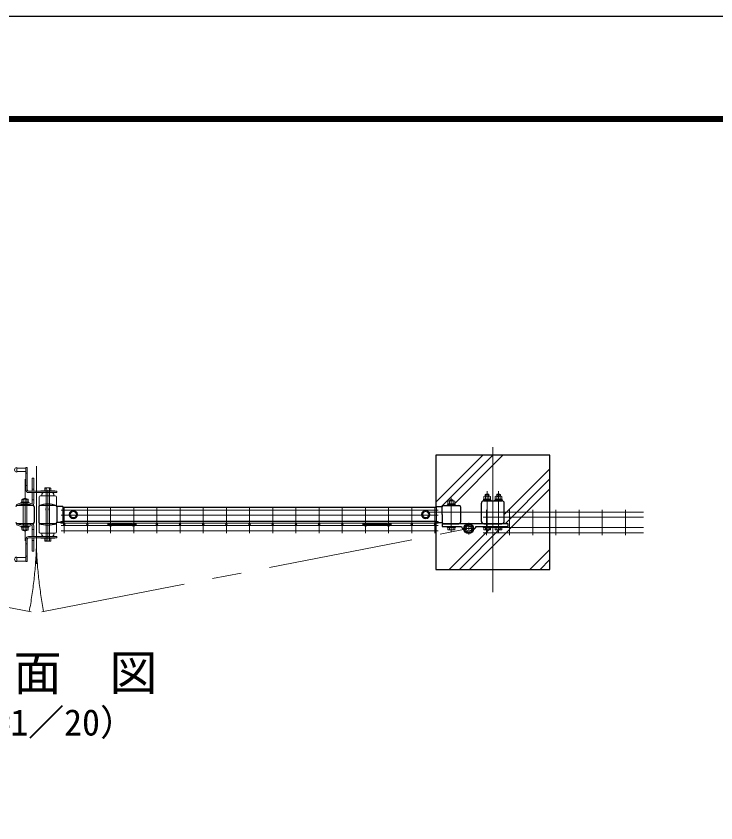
# Model space of a CAD drawing. Units: millimetres, scale not verified. Extents: x -4200 to 4200, y -2970 to 2970.
# Drawn here: x 1134 to 2667, y 1203 to 2970 of the extents above; entities that cross this region are included whole.
import ezdxf
from ezdxf.enums import TextEntityAlignment as Align

# ---------------------------------------------------------------- set-up
doc = ezdxf.new("R2010")
doc.units = ezdxf.units.MM
doc.header["$LTSCALE"] = 10
doc.linetypes.add('USER1', pattern=[50.8, 31.75, -6.35, 6.35, -6.35])
doc.linetypes.add('USER2', pattern=[0.375, 0.25, -0.125])
for name, color, linetype, lineweight in [('0-0_D-STR-TXT', 7, 'Continuous', 13), ('0-2_0', 7, 'Continuous', 25), ('0-5_D-STR1', 1, 'Continuous', 25), ('0-6_D-BMK', 2, 'USER1', 13), ('0-8_D-DCR-HCH', 7, 'Continuous', 13), ('0-9_D-STR3', 3, 'Continuous', 13), ('0-A_LAYER06', 7, 'Continuous', 25), ('0-B_D-STR2', 7, 'Continuous', 13), ('0-C_丁番', 3, 'Continuous', 25), ('0-D_D-STR4', 7, 'Continuous', 25), ('0-F_D-TTL', 7, 'Continuous', 25)]:
    doc.layers.add(name, color=color, linetype=linetype, lineweight=lineweight)
doc.styles.add('ＭＳ ゴシック', font='')
doc.styles.get('ＭＳ ゴシック').set_extended_font_data('MS Gothic')

msp = doc.modelspace()

# ---------------------------------------------------------------- linework, layer by layer
at = {"layer": '0-2_0'}
for radius in [10, 9]:
    msp.add_circle((2125.46, 1847.39), radius, dxfattribs=at)
at = {"layer": '0-2_0', "linetype": 'USER2'}
msp.add_circle((2125.46, 1847.39), 6, dxfattribs=at)
at = {"layer": '0-5_D-STR1'}
for p, q in [((1170.06, 1898.19), (1136.46, 1898.19)), ((1173.26, 1894.99), (1173.26, 1861.39)), ((1183.26, 1894.99), (1183.26, 1861.39)), ((1220.06, 1898.19), (1186.46, 1898.19)), ((1236.26, 1895.64), (1223.19, 1895.64)), ((1223.26, 1894.99), (1223.26, 1861.39)), ((1236.26, 1895.64), (1236.26, 1860.74)), ((2054.26, 1893.69), (1236.26, 1893.69)), ((2054.26, 1895.62), (2054.26, 1860.72)), ((2054.26, 1895.62), (2067.32, 1895.62)), ((2067.26, 1878.19), (2067.26, 1894.99)), ((2070.46, 1898.19), (2104.06, 1898.19)), ((2107.26, 1894.99), (2107.26, 1861.39)), ((2153.26, 1863.29), (2153.26, 1903.09)), ((2158.36, 1908.19), (2198.16, 1908.19)), ((2203.26, 1863.29), (2203.26, 1903.09)), ((2067.26, 1878.19), (2067.26, 1861.39)), ((2178.26, 1882.95), (2178.5, 1883.19)), ((1170.06, 1858.19), (1136.46, 1858.19)), ((1220.06, 1858.19), (1186.46, 1858.19)), ((1236.26, 1860.74), (1223.19, 1860.74)), ((2054.26, 1862.69), (1236.26, 1862.69)), ((2054.26, 1860.72), (2067.33, 1860.72)), ((2070.46, 1858.19), (2104.06, 1858.19)), ((2158.35, 1858.19), (2198.16, 1858.19))]:
    msp.add_line(p, q, dxfattribs=at)
for centre, radius, start, end in [((1136.46, 1894.99), 3.2, 90, 180), ((1170.06, 1894.99), 3.2, 0, 90), ((1186.46, 1894.99), 3.2, 90, 180), ((1220.06, 1894.99), 3.2, 0, 90), ((2070.46, 1894.99), 3.2, 90, 180), ((2104.06, 1894.99), 3.2, 0, 90), ((2158.36, 1903.09), 5.1, 90.00031, 179.99985), ((2198.16, 1903.09), 5.1, 0, 90.00028), ((1136.46, 1861.39), 3.2, 180, 270), ((1170.06, 1861.39), 3.2, 270, 0), ((1186.46, 1861.39), 3.2, 180, 270), ((1220.06, 1861.39), 3.2, 270, 0), ((2070.46, 1861.39), 3.2, 180, 270), ((2104.06, 1861.39), 3.2, 270, 0), ((2158.35, 1863.29), 5.1, 179.99984, 269.99973), ((2198.16, 1863.29), 5.1, 269.9997, 0.00001)]:
    msp.add_arc(centre, radius, start, end, dxfattribs=at)
at = {"layer": '0-6_D-BMK'}
for p, q in [((2178.26, 1708.19), (2178.26, 2058.19)), ((1178.26, 1984.23), (1178.26, 1770.55)), ((1153.26, 1955.77), (1153.26, 1820.61)), ((1203.26, 1819.41), (1203.26, 1932.65)), ((2165.75, 1838.69), (2165.75, 1929.19)), ((2190.75, 1838.69), (2190.75, 1929.19)), ((2087.26, 1915.19), (2087.26, 1839.69)), ((2353.26, 1883.19), (2003.26, 1883.19)), ((2125.46, 1834.59), (2125.46, 1860.19)), ((1166.5, 1665.29), (231.06, 1847.39)), ((1190.27, 1665.16), (2125.46, 1847.39)), ((2112.66, 1847.39), (2138.26, 1847.39))]:
    msp.add_line(p, q, dxfattribs=at)
for centre, start, end in [((213.35, 1842.69), 349.45417, 357.82664), ((2143.16, 1842.69), 182.17317, 190.54584)]:
    msp.add_arc(centre, 965.56, start, end, dxfattribs=at)
at = {"layer": '0-8_D-DCR-HCH'}
for p, q in [((2053.26, 1905.36), (2156.09, 2008.19)), ((2065.61, 1895.62), (2178.18, 2008.19)), ((2090.28, 1898.19), (2200.28, 2008.19)), ((2203.26, 1878.58), (2303.26, 1978.58)), ((2204.96, 1858.19), (2303.26, 1956.49)), ((2127.06, 1758.19), (2303.26, 1934.39)), ((2082.86, 1758.19), (2176.86, 1852.19)), ((2104.96, 1758.19), (2198.96, 1852.19)), ((2259.64, 1758.19), (2303.26, 1801.81)), ((2281.74, 1758.19), (2303.26, 1779.71))]:
    msp.add_line(p, q, dxfattribs=at)
at = {"layer": '0-9_D-STR3'}
for p, q in [((1135.26, 1981.19), (1135.26, 1971.19)), ((1135.26, 1980.19), (1155.26, 1980.19)), ((1155.26, 1981.19), (1155.26, 1932.19)), ((1155.26, 1981.19), (1158.26, 1981.19)), ((1158.26, 1981.19), (1158.26, 1932.19)), ((1135.26, 1972.19), (1155.26, 1972.19)), ((1158.26, 1969.19), (1155.26, 1969.19)), ((1172.26, 1958.19), (1169.26, 1958.19)), ((1169.26, 1929.19), (1169.26, 1958.19)), ((1172.26, 1929.19), (1172.26, 1958.19)), ((1158.26, 1942.19), (1155.26, 1942.19)), ((1161.26, 1929.19), (1223.26, 1929.19)), ((1161.26, 1926.19), (1223.26, 1926.19)), ((1172.26, 1934.19), (1169.26, 1934.19)), ((1169.26, 1926.19), (1169.26, 1902.81)), ((1172.26, 1926.19), (1172.26, 1901.69)), ((1218.26, 1930.19), (1188.26, 1930.19)), ((1188.26, 1930.19), (1188.26, 1929.19)), ((1196.47, 1935.23), (1196.47, 1930.15)), ((1197.86, 1936.63), (1208.66, 1936.63)), ((1199.25, 1935.23), (1199.25, 1930.19)), ((1199.25, 1827.19), (1199.25, 1929.19)), ((1207.26, 1935.23), (1207.26, 1930.19)), ((1207.26, 1827.19), (1207.26, 1929.19)), ((1210.07, 1935.23), (1210.07, 1930.23)), ((1218.26, 1930.19), (1218.26, 1929.19)), ((1223.26, 1926.19), (1223.26, 1929.19)), ((1146.45, 1910.57), (1146.45, 1905.57)), ((1158.65, 1911.98), (1147.85, 1911.98)), ((1149.25, 1912.57), (1149.25, 1911.96)), ((1149.25, 1912.57), (1157.26, 1912.57)), ((1149.25, 1910.57), (1149.25, 1905.54)), ((1149.75, 1912.91), (1149.75, 1911.96)), ((1156.76, 1912.92), (1156.76, 1911.99)), ((1157.26, 1912.57), (1157.26, 1911.99)), ((1157.26, 1910.57), (1157.26, 1905.54)), ((1160.04, 1910.57), (1160.04, 1905.49)), ((1169.26, 1910.19), (1172.26, 1910.19)), ((1184.26, 1916.19), (1184.26, 1898.19)), ((1187.26, 1919.19), (1219.26, 1919.19)), ((1189.76, 1919.19), (1189.76, 1921.19)), ((1216.76, 1919.19), (1216.76, 1921.19)), ((1222.26, 1916.19), (1222.26, 1898.19)), ((2083.26, 1909.19), (2084.26, 1910.19)), ((2083.26, 1908.29), (2083.26, 1909.19)), ((2090.26, 1908.29), (2090.26, 1910.19)), ((2091.26, 1908.29), (2091.26, 1909.19)), ((2156.75, 1908.19), (2156.75, 1909.79)), ((2156.75, 1909.79), (2174.75, 1909.79)), ((2158.05, 1909.79), (2173.45, 1909.79)), ((2158.25, 1911.79), (2158.25, 1917.59)), ((2158.25, 1911.79), (2173.25, 1911.79)), ((2159.98, 1918.29), (2171.52, 1918.29)), ((2161.75, 1922.19), (2162.75, 1923.19)), ((2161.75, 1918.29), (2161.75, 1922.19)), ((2162, 1911.79), (2162, 1917.59)), ((2164.69, 1909.79), (2165.84, 1911.79)), ((2165.38, 1909.79), (2166.53, 1911.79)), ((2168.75, 1918.29), (2168.75, 1923.19)), ((2169.5, 1911.79), (2169.5, 1917.59)), ((2169.75, 1918.29), (2169.75, 1922.19)), ((2173.25, 1911.79), (2173.25, 1917.59)), ((2173.45, 1909.79), (2173.45, 1911.79)), ((2174.75, 1908.19), (2174.75, 1909.79)), ((2181.75, 1908.19), (2181.75, 1909.79)), ((2181.75, 1909.79), (2199.75, 1909.79)), ((2183.05, 1909.79), (2198.45, 1909.79)), ((2183.25, 1911.79), (2183.25, 1917.59)), ((2183.25, 1911.79), (2198.25, 1911.79)), ((2184.98, 1918.29), (2196.52, 1918.29)), ((2186.75, 1922.19), (2187.75, 1923.19)), ((2186.75, 1918.29), (2186.75, 1922.19)), ((2187, 1911.79), (2187, 1917.59)), ((2189.69, 1909.79), (2190.84, 1911.79)), ((2190.38, 1909.79), (2191.53, 1911.79)), ((2193.75, 1918.29), (2193.75, 1923.19)), ((2194.5, 1911.79), (2194.5, 1917.59)), ((2194.75, 1918.29), (2194.75, 1922.19)), ((2198.25, 1911.79), (2198.25, 1917.59)), ((2198.45, 1909.79), (2198.45, 1911.79)), ((2199.75, 1908.19), (2199.75, 1909.79)), ((1136.28, 1898.19), (1134.26, 1900.41)), ((1161.66, 1905.54), (1144.86, 1905.54)), ((1144.86, 1905.54), (1144.86, 1903.94)), ((1144.86, 1903.94), (1161.66, 1903.94)), ((1149.25, 1852.1), (1149.25, 1903.78)), ((1157.26, 1852.1), (1157.26, 1903.78)), ((1161.66, 1905.54), (1161.66, 1903.94)), ((2078.26, 1898.19), (2078.26, 1899.79)), ((2078.26, 1899.79), (2096.26, 1899.79)), ((2096.26, 1898.19), (2078.26, 1898.19)), ((2079.56, 1899.79), (2094.96, 1899.79)), ((2079.76, 1901.79), (2079.76, 1907.59)), ((2079.76, 1901.79), (2094.76, 1901.79)), ((2081.48, 1908.29), (2093.02, 1908.29)), ((2083.51, 1901.79), (2083.51, 1907.59)), ((2086.19, 1899.79), (2087.34, 1901.79)), ((2086.88, 1899.79), (2088.03, 1901.79)), ((2091.01, 1901.79), (2091.01, 1907.59)), ((2094.76, 1901.79), (2094.76, 1907.59)), ((2094.96, 1899.79), (2094.96, 1901.79)), ((2096.26, 1898.19), (2096.26, 1899.79)), ((2174.75, 1908.19), (2156.75, 1908.19)), ((2199.75, 1908.19), (2181.75, 1908.19)), ((1259.26, 1885.92), (1252.26, 1881.88)), ((1252.26, 1881.88), (1252.26, 1874.46)), ((1259.26, 1870.42), (1252.26, 1874.46)), ((1259.26, 1885.92), (1266.26, 1881.88)), ((1259.26, 1870.42), (1266.26, 1874.46)), ((1266.26, 1881.88), (1266.26, 1874.46)), ((2031.25, 1885.92), (2024.25, 1881.88)), ((2024.25, 1881.88), (2024.25, 1874.46)), ((2031.25, 1870.42), (2024.25, 1874.46)), ((2031.25, 1885.92), (2038.25, 1881.88)), ((2031.25, 1870.42), (2038.25, 1874.46)), ((2038.25, 1881.88), (2038.25, 1874.46)), ((1136.28, 1857.69), (1134.26, 1855.47)), ((1184.26, 1840.19), (1184.26, 1858.19)), ((1222.26, 1840.19), (1222.26, 1858.19)), ((1334.31, 1857.58), (1335.35, 1858.79)), ((1334.31, 1857.58), (1339.02, 1853.52)), ((1335.35, 1858.79), (1340.06, 1854.74)), ((1343.94, 1856.57), (1341.96, 1854.76)), ((1345.02, 1856.99), (1347.52, 1856.99)), ((1347.52, 1858.79), (1384.52, 1858.79)), ((1347.52, 1856.99), (1347.52, 1858.79)), ((1384.52, 1856.99), (1347.52, 1856.99)), ((1351.02, 1856.99), (1351.02, 1855.39)), ((1381.02, 1856.99), (1381.02, 1855.39)), ((1384.52, 1856.99), (1384.52, 1858.79)), ((1384.52, 1856.99), (1387.02, 1856.99)), ((1388.1, 1856.57), (1390.08, 1854.76)), ((1396.69, 1858.79), (1391.98, 1854.74)), ((1397.73, 1857.58), (1393.02, 1853.52)), ((1397.73, 1857.58), (1396.69, 1858.79)), ((1892.78, 1857.58), (1893.82, 1858.79)), ((1892.78, 1857.58), (1897.49, 1853.52)), ((1893.82, 1858.79), (1898.53, 1854.74)), ((1902.41, 1856.57), (1900.43, 1854.76)), ((1903.49, 1856.99), (1905.99, 1856.99)), ((1905.99, 1858.79), (1942.99, 1858.79)), ((1905.99, 1856.99), (1905.99, 1858.79)), ((1942.99, 1856.99), (1905.99, 1856.99)), ((1909.49, 1856.99), (1909.49, 1855.39)), ((1939.49, 1856.99), (1939.49, 1855.39)), ((1942.99, 1856.99), (1942.99, 1858.79)), ((1942.99, 1856.99), (1945.49, 1856.99)), ((1946.57, 1856.57), (1948.55, 1854.76)), ((1955.16, 1858.79), (1950.45, 1854.74)), ((1956.2, 1857.58), (1951.49, 1853.52)), ((1956.2, 1857.58), (1955.16, 1858.79)), ((1144.86, 1851.95), (1161.66, 1851.95)), ((1146.45, 1845.31), (1146.45, 1850.31)), ((1158.65, 1843.91), (1147.85, 1843.91)), ((1149.25, 1845.31), (1149.25, 1850.35)), ((1149.25, 1843.31), (1149.25, 1843.92)), ((1149.25, 1843.31), (1157.26, 1843.31)), ((1149.75, 1842.97), (1149.75, 1843.92)), ((1156.76, 1842.96), (1156.76, 1843.9)), ((1157.26, 1845.31), (1157.26, 1850.35)), ((1157.26, 1843.31), (1157.26, 1843.9)), ((1160.04, 1845.31), (1160.04, 1850.4)), ((1161.66, 1850.35), (1161.66, 1851.95)), ((1169.26, 1830.19), (1169.26, 1853.07)), ((1169.26, 1845.69), (1172.26, 1845.69)), ((1172.26, 1830.19), (1172.26, 1854.19)), ((1345.02, 1855.39), (1343.04, 1853.58)), ((1345.02, 1855.39), (1387.02, 1855.39)), ((1387.02, 1855.39), (1389, 1853.58)), ((1903.49, 1855.39), (1901.51, 1853.58)), ((1903.49, 1855.39), (1945.49, 1855.39)), ((1945.49, 1855.39), (1947.47, 1853.58)), ((2078.26, 1852.19), (2096.26, 1852.19)), ((2078.26, 1850.19), (2078.26, 1852.19)), ((2078.26, 1850.19), (2096.26, 1850.19)), ((2079.76, 1845.77), (2079.76, 1850.19)), ((2079.76, 1850.19), (2094.76, 1850.19)), ((2081.63, 1844.69), (2092.88, 1844.69)), ((2083.5, 1845.77), (2083.5, 1850.19)), ((2091.01, 1845.77), (2091.01, 1850.19)), ((2094.76, 1845.77), (2094.76, 1850.19)), ((2096.26, 1850.19), (2096.26, 1852.19)), ((2156.75, 1852.19), (2174.75, 1852.19)), ((2156.75, 1850.19), (2156.75, 1852.19)), ((2156.75, 1850.19), (2174.75, 1850.19)), ((2158.25, 1845.77), (2158.25, 1850.19)), ((2158.25, 1850.19), (2173.25, 1850.19)), ((2160.13, 1844.69), (2171.38, 1844.69)), ((2162, 1845.77), (2162, 1850.19)), ((2169.51, 1845.77), (2169.51, 1850.19)), ((2173.25, 1845.77), (2173.25, 1850.19)), ((2174.75, 1850.19), (2174.75, 1852.19)), ((2181.75, 1852.19), (2199.75, 1852.19)), ((2181.75, 1850.19), (2181.75, 1852.19)), ((2181.75, 1850.19), (2199.75, 1850.19)), ((2183.25, 1845.77), (2183.25, 1850.19)), ((2183.25, 1850.19), (2198.25, 1850.19)), ((2185.13, 1844.69), (2196.38, 1844.69)), ((2187, 1845.77), (2187, 1850.19)), ((2194.51, 1845.77), (2194.51, 1850.19)), ((2198.25, 1845.77), (2198.25, 1850.19)), ((2199.75, 1850.19), (2199.75, 1852.19)), ((1155.26, 1775.69), (1155.26, 1824.69)), ((1158.26, 1775.19), (1158.26, 1824.19)), ((1161.26, 1830.19), (1223.26, 1830.19)), ((1161.26, 1827.19), (1223.26, 1827.19)), ((1169.26, 1827.19), (1169.26, 1797.69)), ((1172.26, 1821.69), (1169.26, 1821.69)), ((1172.26, 1827.19), (1172.26, 1797.69)), ((1187.26, 1837.19), (1219.26, 1837.19)), ((1188.26, 1826.19), (1188.26, 1827.19)), ((1218.26, 1826.19), (1188.26, 1826.19)), ((1189.76, 1837.19), (1189.76, 1835.19)), ((1196.47, 1821.16), (1196.47, 1826.24)), ((1199.25, 1821.16), (1199.25, 1826.19)), ((1207.26, 1821.16), (1207.26, 1826.19)), ((1210.07, 1821.16), (1210.07, 1826.16)), ((1216.76, 1837.19), (1216.76, 1835.19)), ((1218.26, 1826.19), (1218.26, 1827.19)), ((1223.26, 1830.19), (1223.26, 1827.19)), ((1158.26, 1814.19), (1155.26, 1814.19)), ((1197.86, 1819.75), (1208.66, 1819.75)), ((1135.26, 1775.19), (1135.26, 1785.19)), ((1158.26, 1787.19), (1155.26, 1787.19)), ((1172.26, 1797.69), (1169.26, 1797.69)), ((1135.26, 1784.19), (1155.26, 1784.19)), ((1135.26, 1776.19), (1155.26, 1776.19)), ((1155.26, 1775.19), (1158.26, 1775.19))]:
    msp.add_line(p, q, dxfattribs=at)
for points in [[(2083.26, 1909.19), (2091.26, 1909.19), (2090.26, 1910.19)], [(2084.26, 1908.29), (2084.26, 1910.19), (2090.26, 1910.19)], [(2158.05, 1909.79), (2158.05, 1911.79), (2173.45, 1911.79)], [(2161.75, 1922.19), (2169.75, 1922.19), (2168.75, 1923.19)], [(2162.75, 1918.29), (2162.75, 1923.19), (2168.75, 1923.19)], [(2183.05, 1909.79), (2183.05, 1911.79), (2198.45, 1911.79)], [(2186.75, 1922.19), (2194.75, 1922.19), (2193.75, 1923.19)], [(2187.75, 1918.29), (2187.75, 1923.19), (2193.75, 1923.19)], [(2079.56, 1899.79), (2079.56, 1901.79), (2094.96, 1901.79)], [(1161.66, 1850.35), (1144.86, 1850.35), (1144.86, 1851.95)]]:
    msp.add_lwpolyline(points, dxfattribs=at)
for centre, radius in [((1259.26, 1878.17), 9), ((1259.26, 1878.17), 6.71), ((2031.25, 1878.17), 9), ((2031.25, 1878.17), 6.71)]:
    msp.add_circle(centre, radius, dxfattribs=at)
for centre, radius, start, end in [((1135.26, 1976.19), 5, 90.00001, 270), ((1161.26, 1932.19), 6, 180.00001, 269.99995), ((1161.26, 1932.19), 3, 180.00001, 270), ((1194.76, 1921.19), 5, 90.00001, 179.99999), ((1197.86, 1935.25), 1.39, 359.29981, 180.701), ((1203.25, 1930.22), 6.41, 51.35043, 128.64746), ((1208.66, 1935.23), 1.4, 0.08393, 179.91606), ((1211.76, 1921.19), 5, 0, 90), ((1147.85, 1910.57), 1.4, 0.08393, 179.91608), ((1153.26, 1907.57), 6.41, 51.35253, 128.64959), ((1153.26, 1905.57), 6.41, 51.35253, 128.64959), ((1158.65, 1910.59), 1.39, 359.29901, 180.70018), ((1187.26, 1916.19), 3, 90, 180.00001), ((1219.26, 1916.19), 3, 0, 90), ((2160.13, 1915.45), 2.85, 48.83491, 131.16509), ((2165.75, 1907.9), 10.39, 68.85295, 111.14705), ((2171.38, 1915.45), 2.85, 48.86505, 131.13495), ((2185.13, 1915.45), 2.85, 48.83491, 131.16509), ((2190.75, 1907.9), 10.39, 68.85295, 111.14705), ((2196.38, 1915.45), 2.85, 48.86505, 131.13495), ((1153.26, 1850.94), 53, 73.87238, 111.00754), ((1153.26, 1851.16), 50, 72.42905, 109.85261), ((1168.26, 1902.81), 1, 253.8728, 0.00001), ((1169.26, 1901.69), 3, 252.42887, 0.00001), ((1203.26, 1851.08), 50.8, 68.0365, 111.96349), ((2081.63, 1905.45), 2.85, 48.83491, 131.16509), ((2087.26, 1897.9), 10.39, 68.85295, 111.14705), ((2092.88, 1905.45), 2.85, 48.86505, 131.13495), ((1153.26, 1904.95), 53, 248.99246, 286.12762), ((1153.26, 1904.72), 50, 250.14739, 287.57095), ((1169.26, 1854.19), 3, 359.99999, 107.57113), ((1203.26, 1905.31), 50.8, 248.03651, 291.9635), ((1345.02, 1855.39), 1.6, 90, 132.38442), ((1387.02, 1855.39), 1.6, 47.61558, 90), ((1903.49, 1855.39), 1.6, 90, 132.38442), ((1945.49, 1855.39), 1.6, 47.61558, 90), ((1147.85, 1845.31), 1.4, 180.08392, 359.91607), ((1153.26, 1850.32), 6.41, 231.35041, 308.64747), ((1153.26, 1848.32), 6.41, 231.35041, 308.64747), ((1158.65, 1845.3), 1.39, 179.29982, 0.70099), ((1168.26, 1853.07), 1, 359.99999, 106.1272), ((1187.26, 1840.19), 3, 179.99999, 270), ((1219.26, 1840.19), 3, 270, 0), ((1340.99, 1855.82), 3.03, 229.26286, 312.38442), ((1340.99, 1855.82), 1.43, 229.26286, 312.38442), ((1391.05, 1855.82), 3.03, 227.61558, 310.73714), ((1391.05, 1855.82), 1.43, 227.61558, 310.73714), ((1899.46, 1855.82), 3.03, 229.26286, 312.38442), ((1899.46, 1855.82), 1.43, 229.26286, 312.38442), ((1949.52, 1855.82), 3.03, 227.61558, 310.73714), ((1949.52, 1855.82), 1.43, 227.61558, 310.73714), ((2081.63, 1846.85), 2.16, 210, 330), ((2087.26, 1851.77), 7.08, 237.93138, 302.06862), ((2092.88, 1846.85), 2.16, 210, 330), ((2160.13, 1846.85), 2.16, 210, 330), ((2165.75, 1851.77), 7.08, 237.93138, 302.06862), ((2171.38, 1846.85), 2.16, 210, 330), ((2185.13, 1846.85), 2.16, 210, 330), ((2190.75, 1851.77), 7.08, 237.93138, 302.06862), ((2196.38, 1846.85), 2.16, 210, 330), ((1161.26, 1824.19), 6, 90, 179.99999), ((1161.26, 1824.19), 3, 90, 179.99999), ((1194.76, 1835.19), 5, 180.00001, 269.99999), ((1197.86, 1821.14), 1.39, 179.299, 0.70019), ((1203.25, 1826.16), 6.41, 231.35254, 308.64957), ((1208.66, 1821.16), 1.4, 180.08394, 359.91607), ((1211.76, 1835.19), 5, 270, 0), ((1135.26, 1780.19), 5, 90, 269.99999)]:
    msp.add_arc(centre, radius, start, end, dxfattribs=at)
at = {"layer": '0-A_LAYER06'}
for p, q in [((1149.25, 1898.19), (1149.25, 1901)), ((1157.26, 1898.19), (1157.26, 1901)), ((1199.25, 1888.19), (1199.25, 1891.15)), ((1207.26, 1888.19), (1207.26, 1891.15)), ((1149.25, 1857.69), (1149.25, 1854.88)), ((1157.26, 1857.69), (1157.26, 1854.88))]:
    msp.add_line(p, q, dxfattribs=at)
at = {"layer": '0-B_D-STR2'}
for p, q in [((1239.1, 1893.39), (1239.1, 1837.39)), ((1289.87, 1893.39), (1289.87, 1837.39)), ((1340.64, 1893.39), (1340.64, 1837.39)), ((1391.41, 1893.39), (1391.41, 1837.39)), ((1442.18, 1893.39), (1442.18, 1837.39)), ((1492.95, 1893.39), (1492.95, 1837.39)), ((1543.72, 1893.39), (1543.72, 1837.39)), ((1594.49, 1893.39), (1594.49, 1837.39)), ((1645.25, 1893.39), (1645.25, 1837.39)), ((1696.03, 1893.39), (1696.03, 1837.39)), ((1746.8, 1893.39), (1746.8, 1837.39)), ((1797.57, 1893.39), (1797.57, 1837.39)), ((1848.34, 1893.39), (1848.34, 1837.39)), ((1899.11, 1893.39), (1899.11, 1837.39)), ((1949.88, 1893.39), (1949.88, 1837.39)), ((2000.65, 1893.39), (2000.65, 1837.39)), ((2051.42, 1893.39), (2051.42, 1837.39)), ((1232.12, 1887.99), (2058.38, 1887.99)), ((1232.12, 1876.69), (2058.38, 1876.69)), ((2157.05, 1883.49), (2508.15, 1883.49)), ((2164.03, 1888.89), (2164.03, 1832.89)), ((2214.8, 1888.89), (2214.8, 1832.89)), ((2265.57, 1888.89), (2265.57, 1832.89)), ((2316.34, 1888.89), (2316.34, 1832.89)), ((2367.11, 1888.89), (2367.11, 1832.89)), ((2417.87, 1888.89), (2417.87, 1832.89)), ((2468.64, 1888.89), (2468.64, 1832.89)), ((1232.1, 1862.69), (2058.42, 1862.69)), ((1232.1, 1859.09), (1232.1, 1862.69)), ((1232.1, 1859.09), (2058.42, 1859.09)), ((2058.42, 1859.09), (2058.42, 1862.69)), ((2157.05, 1872.19), (2508.15, 1872.19)), ((1232.12, 1854.09), (2058.38, 1854.09)), ((1232.12, 1842.79), (2058.38, 1842.79)), ((2157.05, 1849.59), (2508.15, 1849.59)), ((2157.05, 1838.29), (2508.15, 1838.29))]:
    msp.add_line(p, q, dxfattribs=at)
for centre in [(1239.1, 1857.29), (1289.87, 1857.29), (1340.64, 1857.29), (1391.41, 1857.29), (1442.18, 1857.29), (1492.95, 1857.29), (1543.72, 1857.29), (1594.49, 1857.29), (1645.26, 1857.29), (1696.03, 1857.29), (1746.8, 1857.29), (1797.57, 1857.29), (1848.34, 1857.29), (1899.11, 1857.29), (1949.88, 1857.29), (2000.65, 1857.29), (2051.42, 1857.29)]:
    msp.add_circle(centre, 1.8, dxfattribs=at)
at = {"layer": '0-C_丁番'}
for p, q in [((2211.66, 1858.19), (2125.46, 1858.19)), ((2211.66, 1852.19), (2211.66, 1858.19)), ((2067.26, 1852.19), (2109.78, 1852.19)), ((2141.13, 1852.19), (2211.66, 1852.19))]:
    msp.add_line(p, q, dxfattribs=at)
msp.add_lwpolyline([(2125.46, 1858.19), (2067.26, 1858.19), (2067.26, 1852.19)], dxfattribs=at)
msp.add_circle((2125.46, 1847.39), 10.8, dxfattribs=at)
msp.add_circle((2125.46, 1847.39), 10.8, dxfattribs=at)
for centre, start, end in [((2115.78, 1852.19), 180, 259.73982), ((2135.13, 1852.19), 280.26018, 0)]:
    msp.add_arc(centre, 6, start, end, dxfattribs=at)
at = {"layer": '0-D_D-STR4'}
msp.add_lwpolyline([(2053.26, 1862.69), (2053.26, 1758.19), (2303.26, 1758.19), (2303.26, 2008.19), (2053.26, 2008.19), (2053.26, 1893.69)], dxfattribs=at)
at = {"layer": '0-F_D-TTL', "color": 2}
msp.add_lwpolyline([(-4200, 2970), (4200, 2970), (4200, -2970), (-4200, -2970)], close=True, dxfattribs=at)
at = {"layer": '0-F_D-TTL'}
for points in [[(-3930, 2750), (3930, 2750), (3930, -2750), (-3930, -2750)], [(-3927.5, 2747.5), (3927.5, 2747.5), (3927.5, -2747.5), (-3927.5, -2747.5)], [(-3925, 2745), (3925, 2745), (3925, -2745), (-3925, -2745)], [(-3922.5, 2742.5), (3922.5, 2742.5), (3922.5, -2742.5), (-3922.5, -2742.5)], [(-3920, 2740), (3920, 2740), (3920, -2740), (-3920, -2740)]]:
    msp.add_lwpolyline(points, close=True, dxfattribs=at)

# ---------------------------------------------------------------- texts
at = {"layer": '0-0_D-STR-TXT', "style": 'ＭＳ ゴシック'}
for s, height, p in [('平\u3000面\u3000図', 76.98, (918.36, 1470.08)), ('（S=1／20）', 57.7, (963.84, 1376.89))]:
    msp.add_text(s, height=height, dxfattribs=at).set_placement(p, align=Align.BOTTOM_LEFT)

doc.saveas('drawing.dxf')
